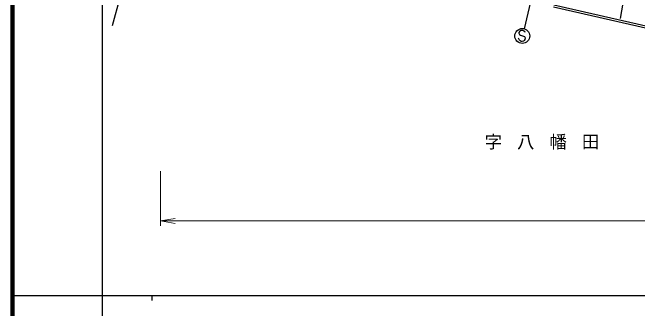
# Model space of a CAD drawing. Units: millimetres at full size, sheet at 1:1000; details may follow other scales. Extents: x 40000 to 680000, y 20000 to 380000.
# Drawn here: x 40000 to 165524, y 202409 to 261912 of the extents above; entities that cross this region are included whole.
import ezdxf

# ---------------------------------------------------------------- set-up
doc = ezdxf.new("R2010")
doc.units = ezdxf.units.MM
doc.header["$LTSCALE"] = 1000
for name, color, linetype, lineweight in [('M-BGD', 7, 'Continuous', 25), ('M-BMK-OTRS', 5, 'Continuous', 25), ('M-STR-HTXT', 7, 'Continuous', 13), ('M-STR-STRC', 7, 'Continuous', 25), ('M-TTL', 2, 'Continuous', 140), ('M-TTL-BAND', 7, 'Continuous', 25)]:
    doc.layers.add(name, color=color, linetype=linetype, lineweight=lineweight)
doc.layers.add('M-BMK-HTXT', color=7, linetype='Continuous')
doc.styles.add('ＭＳ ゴシック', font='')
doc.styles.get('ＭＳ ゴシック').set_extended_font_data('MS Gothic')

# ---------------------------------------------------------------- blocks, each defined once
blk = doc.blocks.new('open_arrow')
at = {"color": 0, "linetype": 'Continuous', "lineweight": -2}
blk.add_lwpolyline([(7.5, 1.25), (0, 0), (7.5, -1.25)], dxfattribs=at)

msp = doc.modelspace()

# ---------------------------------------------------------------- linework, layer by layer
at = {"layer": 'M-BGD'}
for p, q in [((162840, 265143), (162057, 260694)), ((167723, 258628), (148649, 262971)), ((167771, 259027), (148738, 263361))]:
    msp.add_line(p, q, dxfattribs=at)
at = {"layer": 'M-BMK-OTRS'}
msp.add_line((60086, 259287), (71635, 302780), dxfattribs=at)
at = {"layer": 'M-STR-HTXT'}
for p, q in [((69695, 230000), (69695, 219000)), ((69695, 220000), (290063, 220000))]:
    msp.add_line(p, q, dxfattribs=at)
at = {"layer": 'M-STR-STRC'}
for p, q in [((147686, 280548), (142790, 258635)), ((141694, 257922), (141670, 257752)), ((141670, 257752), (141798, 257478)), ((141887, 258130), (141694, 257922)), ((141798, 257478), (142025, 257368)), ((142083, 258270), (141887, 258130)), ((142025, 257368), (142823, 257086)), ((142332, 258320), (142083, 258270)), ((142506, 258295), (142332, 258320)), ((142722, 258187), (142506, 258295)), ((142887, 258075), (142722, 258187)), ((142939, 257907), (142887, 258075)), ((141673, 256590), (141615, 256755)), ((141800, 256323), (141673, 256590)), ((141954, 256213), (141800, 256323)), ((142174, 256100), (141954, 256213)), ((142354, 256075), (142174, 256100)), ((142605, 256118), (142354, 256075)), ((142793, 256262), (142605, 256118)), ((142899, 256486), (142793, 256262)), ((142823, 257086), (142943, 256827)), ((142943, 256827), (142899, 256486))]:
    msp.add_line(p, q, dxfattribs=at)
msp.add_circle((142380, 257193), 1500, dxfattribs=at)
at = {"layer": 'M-TTL'}
msp.add_line((40000, 380000), (40000, 20000), dxfattribs=at)
at = {"layer": 'M-TTL-BAND'}
for p, q in [((58000, 370000), (58000, 20000)), ((40000, 205000), (579000, 205000)), ((68000, 205000), (68000, 204000))]:
    msp.add_line(p, q, dxfattribs=at)

# ---------------------------------------------------------------- block references
at = {"layer": 'M-STR-HTXT', "xscale": 400, "yscale": 400}
msp.add_blockref('open_arrow', (69695, 220000), dxfattribs=at)

# ---------------------------------------------------------------- texts
at = {"layer": 'M-BMK-HTXT', "insert": (147838, 235766), "char_height": 2566, "attachment_point": 5, "style": 'ＭＳ ゴシック'}
msp.add_mtext('\\T1.86;字八幡田', dxfattribs=at)

doc.saveas('drawing.dxf')
